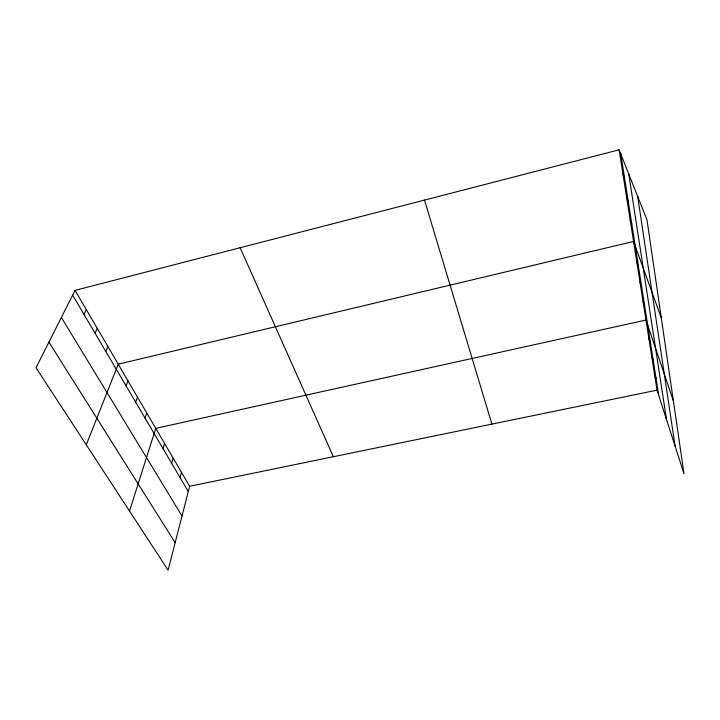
<?xml version="1.0" encoding="UTF-8"?>
<svg xmlns="http://www.w3.org/2000/svg" width="720" height="720" viewBox="0 0 720 720"><rect width="100%" height="100%" fill="white"/><g stroke="black" fill="none" stroke-linecap="round" stroke-linejoin="round"><path stroke-width="1.08" d="M75.051 290.385L189.639 486.27L168.102 570.195L36 367.74L75.051 290.385L619.11 149.805L647.001 219.834L684 473.733L657.036 390.15L619.11 149.805M180.063 477.567L181.485 472.329M171.639 463.257L173.124 458.037M162.99 448.578L164.556 443.385M129.51 511.056L155.763 428.355L645.975 320.049L673.371 400.806M145.026 418.068L146.745 412.938M135.684 402.201L137.484 397.116M126.09 385.92L127.98 380.871M86.301 444.825L118.224 364.185L633.573 241.443L661.302 317.934M105.804 351.468L107.892 346.509M95.067 333.243L97.254 328.338M84.024 314.478L86.319 309.636M189.639 486.27L657.036 390.15M48.942 342.108L175.158 542.7M61.371 317.484L182.007 516.006M72.648 295.155L188.289 491.535M240.138 247.725L333.36 456.714M622.908 173.844L624.6 178.227M626.571 197.1L628.272 201.591M630.126 219.618L631.827 224.217M636.813 261.972L638.505 266.742M639.954 281.898L641.646 286.749M643.005 301.248L644.697 306.171M648.855 338.319L650.538 343.359M651.654 356.076L653.337 361.17M654.381 373.347L656.064 378.495M424.503 200.088L491.895 424.116M620.811 154.071L658.71 395.343M628.785 174.096L666.522 419.553M637.668 196.389L675.099 446.157"/></g></svg>
